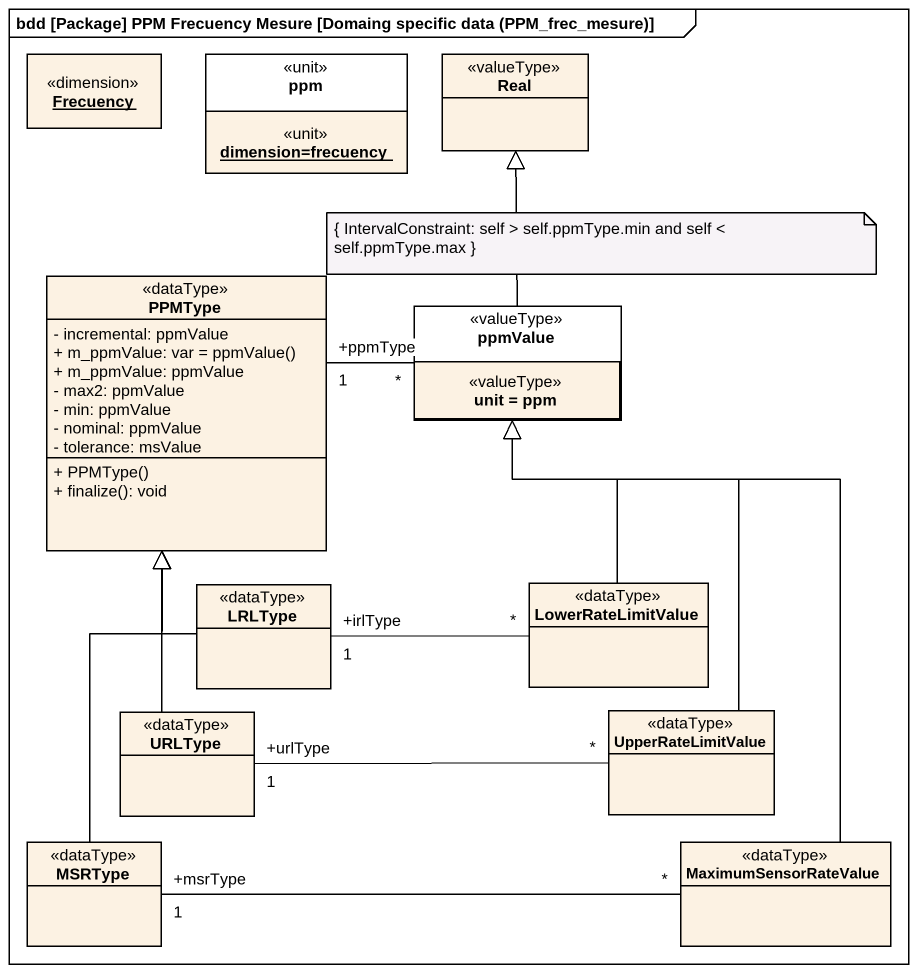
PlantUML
@startuml
mainframe bdd [Package] PPM Frecuency Mesure [Domaing specific data (PPM_frec_mesure)]
allowmixing
hide circle
hide empty members
skinparam classAttributeIconSize 0
object Frecuency <<dimension>>
rectangle ppm <<unit>> {
  object "dimension=frecuency" as dimension_frecuency <<unit>>
}
class Real <<valueType>>
class PPMType <<dataType>> {
  - incremental: ppmValue
  {field} + m_ppmValue: var = ppmValue()
  + m_ppmValue: ppmValue
  - max2: ppmValue
  - min: ppmValue
  - nominal: ppmValue
  - tolerance: msValue
  + PPMType()
  + finalize(): void
}
rectangle ppmValue <<valueType>> {
  rectangle "unit = ppm" as unit_ppm <<valueType>>
}
class LRLType <<dataType>>
class LowerRateLimitValue <<dataType>>
class URLType <<dataType>>
class UpperRateLimitValue <<dataType>>
class MSRType <<dataType>>
class MaximumSensorRateValue <<dataType>>
PPMType "+ppmType\n1" -right- "*" ppmValue
ppmValue -up-|> Real
LRLType -up-|> PPMType
LRLType "+irlType\n1" -right- "*" LowerRateLimitValue
LowerRateLimitValue -up-|> ppmValue
URLType -up-|> PPMType
URLType "+urlType\n1" -right- "*" UpperRateLimitValue
UpperRateLimitValue -up-|> ppmValue
MSRType -up-|> PPMType
MSRType "+msrType\n1" -right- "*" MaximumSensorRateValue
MaximumSensorRateValue -up-|> ppmValue
note as N1
  { IntervalConstraint: self > self.ppmType.min and self < self.ppmType.max }
end note
@enduml
